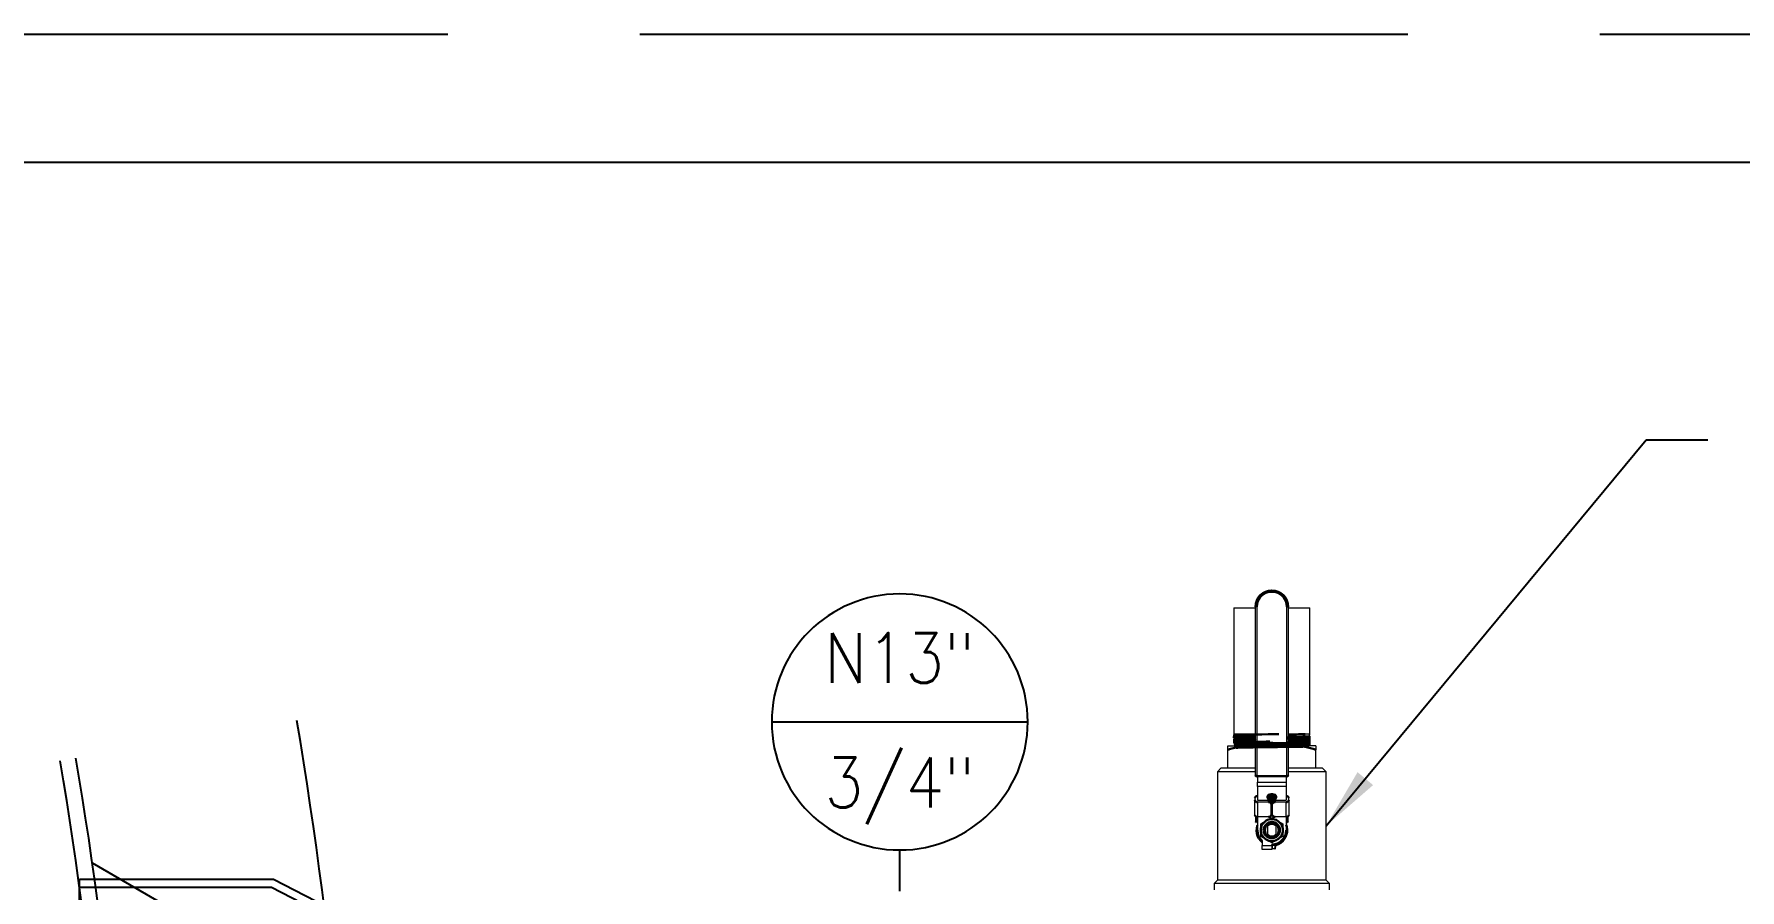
# Model space of a CAD drawing. Extents: x -36 to 1116, y 36 to 900.
# Drawn here: x 87.2 to 247.1, y 819.8 to 900 of the extents above; entities that cross this region are included whole.
import ezdxf
from ezdxf.enums import TextEntityAlignment as Align

# ---------------------------------------------------------------- set-up
doc = ezdxf.new("R2010")
doc.units = 0
doc.header["$LTSCALE"] = 12
doc.header["$MEASUREMENT"] = 0
doc.linetypes.add('AM_ISO02W050', pattern=[7.5, 6, -1.5])
doc.linetypes.add('CENTER', pattern=[2, 1.25, -0.25, 0.25, -0.25])
doc.layers.get('0').update_dxf_attribs({"linetype": 'CONTINUOUS'})
doc.layers.get('Defpoints').update_dxf_attribs({"linetype": 'CONTINUOUS'})
for name, color, linetype in [('10 PIPE', 7, 'CONTINUOUS'), ('4T-150-RFSO', 14, 'CONTINUOUS'), ('CENTER', 6, 'CENTER'), ('COVER', 3, 'CONTINUOUS'), ('DIM', 1, 'CONTINUOUS'), ('REPAD', 7, 'CONTINUOUS'), ('SHELL', 40, 'CONTINUOUS')]:
    doc.layers.add(name, color=color, linetype=linetype)
doc.layers.add('AM_0', color=7, linetype='CONTINUOUS', lineweight=30)
doc.styles.add('ROMANS', font='ROMANS.shx', dxfattribs={"width": 0.85, "height": 5.76})
doc.styles.get("Standard").update_dxf_attribs({"font": 'sanss___.ttf'})
doc.dimstyles.get("Standard").update_dxf_attribs({"dimtxt": 0.18, "dimasz": 0.18, "dimexe": 0.18, "dimexo": 0.0625, "dimgap": 0.09, "dimtad": 0, "dimtih": 1, "dimtoh": 1, "dimdec": 4, "dimzin": 0, "dimdsep": 46, "dimtxsty": 'Standard', "dimcen": 0.09, "dimadec": 0, "dimazin": 0, "dimtfac": 1, "dimtdec": 4, "dimtofl": 0, "dimtmove": 0, "dimatfit": 3, "dimfxl": 1, "dimtolj": 1, "dimtzin": 0, "dimarcsym": 0})

# ---------------------------------------------------------------- blocks, each defined once
blk = doc.blocks.new('04T')
at = {"layer": '4T-150-RFSO'}
for centre, radius in [((0, 0), 4.5), ((-1.435, 3.465), 0.375), ((1.435, 3.465), 0.375), ((0, 0), 3.094), ((0, 0), 2.285), ((-3.465, 1.435), 0.375), ((3.465, 1.435), 0.375), ((-3.465, -1.435), 0.375), ((3.465, -1.435), 0.375), ((-1.435, -3.465), 0.375), ((1.435, -3.465), 0.375)]:
    blk.add_circle(centre, radius, dxfattribs=at)
at = {"layer": 'SHELL'}
blk.add_circle((0, 0), 2.344, dxfattribs=at)
blk = doc.blocks.new('A$C1bc5b71c')
at = {"layer": '10 PIPE'}
for radius in [5.375, 5]:
    blk.add_circle((-24.032, 0), radius, dxfattribs=at)
at = {"layer": 'COVER'}
for p, q in [((-20.363, 4.428), (1.192, 16.873)), ((-4.468, 16.375), (-26.602, 5.003)), ((-4.407, 16.125), (-26.488, 4.781)), ((1.593, 16.375), (-4.468, 16.375)), ((1.593, 16.125), (-4.407, 16.125)), ((1.593, 16.375), (1.593, -16.375)), ((-18.363, 0.963), (0.592, 11.907)), ((-26.488, 4.781), (-26.602, 5.003)), ((-18.363, -0.963), (0.592, -11.907)), ((-26.488, -4.781), (-26.602, -5.003)), ((-4.407, -16.125), (-26.488, -4.781)), ((-20.363, -4.428), (1.192, -16.873)), ((-4.468, -16.375), (-26.602, -5.003)), ((1.593, -16.375), (-4.468, -16.375)), ((1.593, -16.125), (-4.407, -16.125))]:
    blk.add_line(p, q, dxfattribs=at)
at = {"layer": 'REPAD'}
for p, q in [((-21.345, 4.655), (-21.157, 4.98)), ((-21.345, -4.655), (-21.157, -4.98))]:
    blk.add_line(p, q, dxfattribs=at)
blk.add_arc((-24.032, 0), 5.75, 300, 60, dxfattribs=at)
at = {"layer": 'COVER'}
blk.add_blockref('04T', (-24.032, 0), dxfattribs=at)
blk = doc.blocks.new('Nozzle Callout')
blk.add_line((0.25, 0), (-0.25, 0))
blk.add_circle((0, 0), 0.25)
at = {"style": 'ROMANS', "width": 0.9}
for tag, p in [('NZ-ID', (0, 0.125)), ('NZ-SZ', (0, -0.125))]:
    blk.add_attdef(tag, text='', height=0.0975, dxfattribs=at).set_placement(p, align=Align.MIDDLE)

msp = doc.modelspace()

# ---------------------------------------------------------------- linework, layer by layer
msp.add_line((-24, 888), (1080, 888))
at = {"layer": 'AM_0', "lineweight": 18}
for p, q in [((199.68262, 846.20796), (199.68262, 834.38256)), ((199.68262, 846.20796), (201.71512, 846.20796)), ((201.83512, 846.32646), (201.71512, 846.32646)), ((201.71512, 830.51495), (201.71512, 846.32646)), ((201.83512, 846.32646), (201.83512, 830.51495)), ((204.65512, 846.32646), (204.77512, 846.32646)), ((204.65512, 830.51495), (204.65512, 846.32646)), ((204.77512, 846.32646), (204.77512, 830.51495)), ((204.77512, 846.20796), (206.80762, 846.20796)), ((206.80762, 834.38256), (206.80762, 846.20796)), ((199.12012, 832.92303), (199.12012, 833.29146)), ((199.12012, 833.29146), (201.18262, 833.29146)), ((199.68262, 834.38256), (199.69972, 834.31874)), ((201.71512, 834.38256), (199.68262, 834.38256)), ((199.70953, 834.32441), (199.68452, 834.30997)), ((199.6849, 834.30945), (199.68603, 834.27288)), ((199.68677, 834.27237), (199.7198, 834.25329)), ((199.68877, 834.27482), (199.69573, 834.27318)), ((199.76495, 834.09093), (199.69252, 834.0491)), ((199.69301, 834.04892), (199.69416, 834.01189)), ((199.70114, 833.78774), (199.70227, 833.75151)), ((199.70926, 833.52679), (199.7104, 833.49016)), ((199.71715, 834.25371), (199.76132, 834.08883)), ((199.7183, 833.49336), (199.72349, 833.49057)), ((199.79815, 833.9514), (199.82376, 833.8558)), ((199.87185, 833.65362), (199.87185, 833.62146)), ((199.87988, 833.39279), (199.87988, 833.36061)), ((200.33661, 833.67568), (200.50925, 833.67957)), ((201.18262, 833.29146), (201.71512, 833.29146)), ((201.71512, 834.05897), (201.31346, 834.05365)), ((201.71512, 834.31992), (201.64601, 834.31905)), ((206.35681, 834.38256), (204.77512, 834.38256)), ((205.25517, 834.36329), (204.77512, 834.35687)), ((204.91897, 834.09789), (204.77512, 834.09606)), ((204.99299, 833.31643), (204.77512, 833.3136)), ((204.77512, 833.29146), (205.30762, 833.29146)), ((207.37012, 833.29146), (205.30762, 833.29146)), ((206.15258, 834.37803), (206.34235, 834.38216)), ((206.34235, 834.38216), (206.35681, 834.38256)), ((206.80762, 834.38256), (206.35681, 834.38256)), ((206.61436, 833.4906), (206.61436, 833.52276)), ((206.63605, 833.74223), (206.6512, 833.79878)), ((206.6972, 833.97047), (206.73213, 834.10084)), ((206.72272, 834.09762), (206.79943, 834.14192)), ((206.80164, 834.17958), (206.75283, 834.20777)), ((206.75888, 834.20066), (206.80762, 834.38256)), ((206.77771, 833.88103), (206.76459, 833.87672)), ((206.77578, 833.36002), (206.77692, 833.39664)), ((206.7839, 833.62063), (206.78504, 833.65743)), ((206.79202, 833.88151), (206.79316, 833.91809)), ((206.79585, 834.14274), (206.79974, 834.14212)), ((206.80015, 834.14261), (206.80128, 834.17899)), ((207.37012, 833.29146), (207.37012, 832.92303)), ((199.12012, 831.18346), (199.12012, 832.92303)), ((207.37012, 831.18346), (207.37012, 832.92303)), ((198.48198, 831.18346), (198.15652, 830.858)), ((198.15652, 830.858), (198.15652, 820.69753)), ((201.71512, 830.858), (198.15652, 830.858)), ((199.12012, 831.18346), (198.48198, 831.18346)), ((201.71512, 831.18346), (199.12012, 831.18346)), ((201.83512, 830.51495), (201.71512, 830.51495)), ((201.83512, 830.51495), (204.65512, 830.51495)), ((201.83512, 830.39495), (201.83512, 830.51495)), ((204.65512, 830.39495), (201.83512, 830.39495)), ((201.89512, 830.39495), (201.89512, 829.89348)), ((201.89512, 829.89348), (204.59512, 829.89348)), ((201.89512, 829.46922), (201.89512, 829.89348)), ((204.59512, 830.39495), (204.59512, 829.89348)), ((204.59512, 829.89348), (204.59512, 829.46922)), ((204.77512, 830.51495), (204.65512, 830.51495)), ((204.65512, 830.39495), (204.65512, 830.51495)), ((207.37012, 831.18346), (204.77512, 831.18346)), ((208.33372, 830.858), (204.77512, 830.858)), ((208.00826, 831.18346), (207.37012, 831.18346)), ((208.33372, 830.858), (208.00826, 831.18346)), ((208.33372, 820.69753), (208.33372, 830.858)), ((201.65512, 828.40876), (201.65512, 828.18687)), ((201.65512, 826.79891), (201.65512, 828.18687)), ((204.59512, 829.46922), (201.89512, 829.46922)), ((201.89512, 829.46922), (201.89512, 828.18687)), ((201.89512, 828.18687), (202.94512, 828.18687)), ((203.62174, 828.57847), (202.8685, 828.57847)), ((202.94512, 828.01716), (202.94512, 828.18687)), ((203.54512, 828.18687), (203.54512, 828.01716)), ((203.54512, 828.18687), (204.59512, 828.18687)), ((204.59512, 829.46922), (204.59512, 828.18687)), ((204.83512, 828.18687), (204.83512, 828.40876)), ((204.83512, 828.18687), (204.83512, 826.79891)), ((201.74512, 826.16646), (201.74512, 826.66644)), ((201.77512, 826.65194), (201.77512, 826.16646)), ((202.94512, 828.01716), (201.89512, 828.01716)), ((201.89512, 828.01716), (201.89512, 826.62921)), ((201.89512, 826.62921), (201.89512, 825.38646)), ((202.94512, 826.62921), (201.89512, 826.62921)), ((202.72912, 826.2802), (203.24512, 826.57811)), ((203.35777, 826.69285), (203.13247, 826.69285)), ((203.18512, 828.01716), (203.18512, 827.84746)), ((203.18512, 826.79891), (203.18512, 827.84746)), ((203.18512, 826.79891), (203.30512, 826.79891)), ((203.24512, 826.57811), (203.76112, 826.2802)), ((203.30512, 827.84746), (203.30512, 828.01716)), ((203.30512, 826.79891), (203.30512, 827.84746)), ((204.59512, 828.01716), (203.54512, 828.01716)), ((204.59512, 826.62921), (203.54512, 826.62921)), ((204.59512, 826.62921), (204.59512, 828.01716)), ((204.59512, 826.62921), (204.59512, 825.38646)), ((204.71512, 826.16646), (204.71512, 826.65194)), ((204.74512, 826.66644), (204.74512, 826.16646)), ((201.74512, 826.16646), (201.77512, 826.16646)), ((201.77512, 826.16646), (201.77512, 826.13646)), ((201.77512, 826.16646), (201.89512, 826.16646)), ((201.89512, 826.13646), (201.77512, 826.13646)), ((202.21312, 825.98228), (202.72912, 826.2802)), ((202.21312, 825.38646), (202.21312, 825.98228)), ((202.21312, 824.79063), (202.21312, 825.38646)), ((202.87012, 825.92592), (202.87012, 825.83859)), ((202.87012, 824.93433), (202.87012, 825.83859)), ((203.62012, 825.83859), (203.62012, 825.92592)), ((203.62012, 825.83859), (203.62012, 824.93433)), ((203.76112, 826.2802), (204.27712, 825.98228)), ((204.27712, 825.98228), (204.27712, 825.38646)), ((204.27712, 825.38646), (204.27712, 824.79063)), ((204.59512, 826.16646), (204.71512, 826.16646)), ((204.71512, 826.13646), (204.59512, 826.13646)), ((204.74512, 826.16646), (204.71512, 826.16646)), ((204.71512, 826.13646), (204.71512, 826.16646)), ((202.72912, 824.49272), (202.21312, 824.79063)), ((202.34512, 824.38023), (202.34512, 823.94916)), ((202.34512, 823.94916), (203.24512, 823.94916)), ((202.34512, 823.57416), (202.34512, 823.94916)), ((203.24512, 823.57416), (202.34512, 823.57416)), ((203.24512, 824.19481), (202.72912, 824.49272)), ((202.87012, 824.93433), (202.87012, 824.84699)), ((203.76112, 824.49272), (203.24512, 824.19481)), ((203.24512, 823.94916), (203.24512, 824.03646)), ((203.24512, 823.94916), (203.24512, 823.57416)), ((203.24512, 823.67796), (203.27512, 823.67796)), ((203.27512, 824.00678), (203.27447, 824.03678)), ((203.27512, 824.00678), (203.27512, 823.67796)), ((203.27512, 823.64796), (203.27512, 823.67796)), ((203.27512, 823.67796), (203.51995, 823.67796)), ((203.51995, 823.64796), (203.27512, 823.64796)), ((203.51995, 823.67796), (203.58538, 824.04906)), ((203.51995, 823.67796), (203.54949, 823.67275)), ((203.51995, 823.64796), (203.51995, 823.67796)), ((203.61993, 824.07224), (203.54949, 823.67275)), ((203.58538, 824.04906), (203.57799, 824.07814)), ((203.62012, 824.84699), (203.62012, 824.93433)), ((204.27712, 824.79063), (203.76112, 824.49272)), ((198.15652, 820.69753), (197.83706, 820.37807)), ((197.83706, 820.37807), (197.83706, 819.78511)), ((208.65318, 820.37807), (197.83706, 820.37807)), ((208.33372, 820.69753), (198.15652, 820.69753)), ((208.65318, 820.37807), (208.33372, 820.69753)), ((208.65318, 819.78511), (208.65318, 820.37807))]:
    msp.add_line(p, q, dxfattribs=at)
at = {"layer": 'AM_0', "flags": 128}
for points in [[(199.95928, 834.28957), (199.76936, 834.28219), (199.68877, 834.27482)], [(199.69493, 834.01147), (199.77967, 833.96253), (199.8051, 833.94785)], [(199.69857, 834.04977), (199.71387, 834.31513), (199.83761, 834.32196), (200.06301, 834.32913), (200.37119, 834.33597), (200.771, 834.34312), (201.22893, 834.34999), (201.71512, 834.09558)], [(199.829, 833.86231), (199.78259, 833.83551), (199.70075, 833.78825)], [(199.75705, 833.75876), (199.70227, 833.75148), (199.70835, 833.75068)], [(199.70315, 833.75061), (199.78788, 833.70167), (199.87185, 833.65318)], [(199.71893, 833.52803), (199.70412, 833.78973), (199.78059, 833.79686), (199.95188, 833.80375), (200.22292, 833.81086), (200.571, 833.81777), (201.0061, 833.82485), (201.49176, 833.83179), (201.71512, 833.57374)], [(199.70722, 833.78887), (199.74273, 834.05584), (199.8947, 834.063), (200.13621, 834.06986), (200.47419, 834.07699), (200.88031, 834.08388), (201.36622, 834.09098), (201.71512, 833.83466)], [(199.83763, 834.02416), (199.71471, 834.01679), (199.70747, 834.01231)], [(199.87264, 833.62192), (199.79081, 833.57466), (199.70897, 833.5274)], [(199.71118, 833.48975), (199.79592, 833.44082), (199.87988, 833.39233)], [(199.88066, 833.36105), (199.79882, 833.31379), (199.71698, 833.26653)], [(200.02059, 833.50811), (199.81551, 833.50073), (199.7183, 833.49336)], [(200.19055, 833.77351), (199.92153, 833.76613), (199.75705, 833.75876)], [(199.80214, 833.95247), (199.79812, 833.95327), (199.85588, 833.96152), (200.00686, 833.96951), (200.25528, 833.97779), (200.58081, 833.98575), (200.99241, 833.99405), (201.45626, 834.00199), (201.71512, 834.00607)], [(201.71512, 833.89897), (201.57912, 833.89739), (201.09303, 833.8911), (200.68143, 833.88502), (200.33212, 833.87874), (200.07471, 833.87264), (199.90145, 833.86639), (199.827, 833.86027), (199.8308, 833.8592)], [(200.39778, 834.03891), (200.06773, 834.03154), (199.83763, 834.02416)], [(199.89071, 833.36105), (199.91878, 833.1049), (200.05095, 833.11227), (200.28385, 833.11964), (200.60967, 833.12701), (201.01863, 833.13439), (201.49749, 833.14176), (202.03151, 833.14913), (202.60368, 833.1565), (203.19615, 833.16387), (203.79023, 833.17125), (204.36721, 833.17862), (204.90907, 833.18599), (205.39854, 833.19336), (205.82053, 833.20074), (206.16138, 833.20811), (206.41079, 833.21548), (206.56043, 833.22285), (206.60609, 833.23023), (206.54579, 833.2376), (206.38195, 833.24497), (206.11918, 833.25234), (205.76622, 833.25971), (205.33372, 833.26709), (204.83565, 833.27446), (204.28737, 833.28183), (203.70631, 833.2892), (203.11064, 833.29658), (202.5191, 833.30395), (201.95037, 833.31132), (201.42218, 833.31869), (200.95139, 833.32606), (200.55249, 833.33344), (200.23843, 833.34081), (200.01864, 833.34818), (199.90055, 833.35555), (199.88736, 833.36293), (199.98004, 833.3703), (200.17514, 833.37767), (200.46707, 833.38504), (200.84618, 833.39241), (201.30097, 833.39979), (201.81682, 833.40716), (202.37777, 833.41453), (202.966, 833.4219), (203.56311, 833.42928), (204.15033, 833.43665), (204.70909, 833.44402), (205.222, 833.45139), (205.67265, 833.45877), (206.04722, 833.46614), (206.33349, 833.47351), (206.52292, 833.48088), (206.60903, 833.48825), (206.58964, 833.49563), (206.46479, 833.503), (206.23893, 833.51037), (205.91864, 833.51774), (205.51445, 833.52512), (205.03865, 833.53249), (204.50653, 833.53986), (203.93456, 833.54723), (203.34089, 833.5546), (202.74412, 833.56198), (202.16299, 833.56935), (201.61589, 833.57672), (201.11982, 833.58409), (200.6907, 833.59147), (200.34164, 833.59884), (200.08409, 833.60621), (199.92565, 833.61358), (199.87185, 833.62096), (199.92386, 833.62833), (200.08059, 833.6357), (200.33661, 833.64307), (200.68437, 833.65044), (201.1125, 833.65782), (201.60793, 833.66519), (201.71512, 833.40571)], [(199.89227, 833.39279), (199.91878, 833.13751), (200.05095, 833.14488), (200.28385, 833.15225), (200.60967, 833.15962), (201.01863, 833.16699), (201.49749, 833.17437), (201.71512, 833.43831)], [(200.63998, 834.30431), (200.25266, 834.29703), (199.95928, 834.28957)], [(200.72543, 833.52285), (200.32711, 833.51548), (200.02059, 833.50811)], [(201.00542, 833.78825), (200.55567, 833.78088), (200.19055, 833.77351)], [(200.34707, 833.29146), (200.61833, 833.55759), (201.04638, 833.56457), (201.55007, 833.57159), (201.71512, 833.31291)], [(201.31346, 834.05365), (200.81742, 834.04628), (200.39778, 834.03891)], [(201.64601, 834.31905), (201.10938, 834.31168), (200.63998, 834.30431)], [(201.71512, 833.53719), (201.20304, 833.53022), (200.72543, 833.52285)], [(201.71512, 833.79806), (201.52566, 833.79562), (201.00542, 833.78825)], [(201.71512, 833.26474), (201.71035, 833.26542), (201.18262, 833.29146)], [(201.71512, 834.35654), (201.7581, 834.35711), (202.31418, 834.364), (202.9131, 834.37111), (203.40052, 834.37683), (203.89436, 834.38256)], [(204.77512, 833.87184), (204.807, 834.13297), (205.31406, 834.13995), (205.77618, 834.14697), (206.15464, 834.15396), (206.46025, 834.16098), (206.6674, 834.16796), (206.782, 834.17499), (206.78102, 833.91847)], [(206.68617, 833.97342), (206.69037, 833.97111), (206.60478, 833.96497), (206.41988, 833.95876), (206.18781, 833.95333), (205.88551, 833.94791), (205.53255, 833.94249), (205.12113, 833.93702), (204.77512, 833.93284)], [(204.77512, 833.61103), (204.92904, 833.87383), (205.43601, 833.88085), (205.86759, 833.88784), (206.23612, 833.89486), (206.51071, 833.90184), (206.69921, 833.90887), (206.78582, 833.91583), (206.78002, 833.65758)], [(205.62666, 833.84723), (205.12507, 833.83986), (204.77512, 833.83526)], [(204.77512, 833.74782), (204.92986, 833.75027), (205.39506, 833.75822), (205.81219, 833.76651), (206.14668, 833.77449), (206.40766, 833.78275), (206.57345, 833.79075), (206.64849, 833.79899), (206.64315, 833.80094)], [(206.63159, 833.74343), (206.63561, 833.74275), (206.5768, 833.73669), (206.42022, 833.73038), (206.16998, 833.72413), (205.8219, 833.7176), (205.40722, 833.71135), (204.91307, 833.7048), (204.77512, 833.70317)], [(204.77512, 833.35018), (205.0625, 833.61474), (205.54007, 833.62171), (205.96535, 833.62875), (206.30269, 833.63571), (206.56174, 833.64276), (206.72078, 833.6497), (206.78436, 833.65678), (206.77501, 833.3967)], [(205.32145, 833.58183), (204.7828, 833.57446), (204.77512, 833.57436)], [(204.77512, 833.47758), (205.222, 833.484), (205.67265, 833.49137), (206.04722, 833.49875), (206.33349, 833.50612), (206.52292, 833.51349), (206.60903, 833.52086), (206.60523, 833.52231)], [(205.30762, 833.29146), (205.1609, 833.28945), (204.77512, 833.26169)], [(205.90485, 834.11263), (205.44649, 834.10526), (204.91897, 834.09789)], [(205.95039, 833.33117), (205.50723, 833.3238), (204.99299, 833.31643)], [(206.15258, 834.37803), (205.74312, 834.37066), (205.25517, 834.36329)], [(206.18817, 833.59657), (205.79487, 833.5892), (205.32145, 833.58183)], [(206.39191, 833.86197), (206.05341, 833.8546), (205.62666, 833.84723)], [(206.55902, 834.12738), (206.27963, 834.12), (205.90485, 834.11263)], [(206.57039, 833.34592), (206.30854, 833.33854), (205.95039, 833.33117)], [(206.68777, 833.61132), (206.48896, 833.60394), (206.18817, 833.59657)], [(206.76459, 833.87672), (206.63148, 833.86935), (206.39191, 833.86197)], [(206.79974, 834.14212), (206.73423, 834.13475), (206.55902, 834.12738)], [(206.76675, 833.35931), (206.72771, 833.35329), (206.57039, 833.34592)], [(206.60558, 833.26145), (206.69032, 833.31038), (206.77506, 833.35931)], [(206.61359, 833.52231), (206.69832, 833.57125), (206.78306, 833.62018)], [(206.7773, 833.39694), (206.69547, 833.4442), (206.61436, 833.49104)], [(206.78539, 833.6578), (206.70356, 833.70506), (206.6305, 833.74725)], [(206.64713, 833.79785), (206.70644, 833.8321), (206.79118, 833.88103)], [(206.77419, 833.62018), (206.77835, 833.61869), (206.68777, 833.61132)], [(206.79359, 833.91869), (206.71175, 833.96595), (206.68792, 833.97971)], [(203.24512, 828.18687), (203.38003, 828.20279), (203.50033, 828.24882), (203.59296, 828.31998), (203.64791, 828.40855), (203.6592, 828.50493), (203.62562, 828.59869), (203.55081, 828.67966), (203.44288, 828.73906), (203.31351, 828.77047), (203.17673, 828.77047), (203.04736, 828.73906), (202.93943, 828.67966), (202.86462, 828.59869), (202.83104, 828.50493), (202.84233, 828.40855), (202.89728, 828.31998), (202.98991, 828.24882), (203.11021, 828.20279), (203.24512, 828.18687)], [(202.34512, 824.26631), (202.17677, 824.40408), (202.03163, 824.60029), (201.91792, 824.82487), (201.84504, 825.05915), (201.81092, 825.31022), (201.86337, 825.78716), (201.89512, 825.85662)], [(204.59512, 825.87727), (204.65179, 825.68269), (204.68019, 825.44296), (204.66897, 825.19459), (204.53568, 824.74157), (204.26495, 824.35146), (204.08329, 824.19279), (203.87087, 824.06334), (203.60362, 823.97971)]]:
    msp.add_lwpolyline(points, dxfattribs=at)
at = {"layer": 'AM_0'}
msp.add_circle((203.24512, 825.38646), 0.76414, dxfattribs=at)
for centre, radius, start, end in [((203.24512, 846.32646), 1.53, 360, 180), ((203.24512, 846.32646), 1.41, 360, 180), ((201.23388, 827.04729), 6.24438, 90.4703091, 109.7858489), ((201.42888, 798.95439), 35.40636, 89.5367981, 92.7784644), ((201.68517, 798.77622), 35.53347, 89.951703, 93.1639966), ((201.5594, 794.27548), 39.85408, 89.7761304, 92.5791946), ((203.96238, 683.88968), 149.82969, 90.8593966, 91.320615), ((202.90562, -177.35304), 1011.03545, 90.06746632, 90.13580381), ((213.28615, -13.2495), 846.99517, 90.69191227, 90.7827578), ((202.73505, 985.35686), 151.01779, 270.7740218, 271.3687328), ((204.7435, 871.04093), 36.99072, 270.0489812, 273.0622942), ((205.21216, 826.79982), 6.49234, 70.5863426, 89.1574994), ((205.15336, 884.07847), 49.71048, 271.1517708, 271.3872192), ((201.83512, 830.51495), 0.12, 180, 270), ((204.65512, 830.51495), 0.12, 270, 360), ((201.86512, 828.36633), 0.21424, 81.950533, 168.5782463), ((201.86512, 828.2293), 0.21424, 191.4217537, 278.049467), ((203.21447, 828.84045), 0.43278, 215.0973771, 274.0610196), ((202.97512, 827.97474), 0.21424, 11.4217537, 98.049467), ((203.27577, 828.84045), 0.43278, 265.9389804, 324.9026229), ((203.51512, 827.97474), 0.21424, 81.950533, 168.5782463), ((204.62512, 828.36633), 0.21424, 11.4217537, 98.049467), ((204.62512, 828.2293), 0.21424, 261.950533, 348.5782463), ((201.86512, 826.84134), 0.21424, 191.4217537, 278.049467), ((202.97512, 827.80503), 0.21424, 11.4217537, 98.049467), ((202.97512, 826.84134), 0.21424, 261.950533, 348.5782463), ((203.51512, 827.80503), 0.21424, 81.950533, 168.5782463), ((203.51512, 826.84134), 0.21424, 191.4217537, 278.049467), ((204.62512, 826.84134), 0.21424, 261.950533, 348.5782463), ((201.77512, 826.16646), 0.03, 180, 270), ((203.24512, 825.38646), 1.35, 180, 228.1896851), ((203.24512, 825.38646), 1.032, 120, 180), ((203.24512, 825.38646), 1.032, 180, 240), ((203.24512, 825.38646), 0.657, 124.8043742, 235.1956258), ((203.24512, 825.38646), 1.032, 60, 120), ((203.24512, 825.38646), 0.657, 55.1956258, 124.8043742), ((203.24512, 825.38646), 0.58741, 50.3276003, 129.6723997), ((203.24512, 825.38646), 1.35, 270, 0), ((203.24512, 825.38646), 0.657, 304.8043742, 55.1956258), ((203.24512, 825.38646), 1.032, 0, 60), ((203.24512, 825.38646), 1.032, 300, 0), ((204.71512, 826.16646), 0.03, 270, 0), ((203.24512, 825.38646), 1.032, 240, 300), ((203.24512, 825.38646), 0.58741, 230.3276003, 309.6723997), ((203.24512, 825.38646), 0.657, 235.1956258, 304.8043742), ((203.26012, 824.35163), 0.34517, 267.5093023, 272.4906977), ((203.27512, 823.67796), 0.03, 180, 270), ((203.24512, 825.38646), 1.38, 271.2456586, 284.2744859), ((203.51995, 823.67796), 0.03, 270, 350), ((203.22411, 824.62503), 0.67989, 302.0974557, 305.6037269), ((203.64948, 824.06703), 0.03, 107.0383466, 170)]:
    msp.add_arc(centre, radius, start, end, dxfattribs=at)
at = {"layer": 'CENTER'}
msp.add_line((168.37012, 771.65871), (168.37012, 823.52395), dxfattribs=at)
at = {"layer": 'Defpoints', "linetype": 'AM_ISO02W050'}
msp.add_line((-36, 900), (1116, 900), dxfattribs=at)
at = {"layer": 'SHELL'}
for points in [[(89.73145, 711.74198, 0.084375269), (89.67955, 831.88081)], [(91.21035, 711.49128, 0.084375269), (91.15824, 832.13278)]]:
    msp.add_lwpolyline(points, format="xyb", dxfattribs=at)
msp.add_arc((-263.72609, 771.65871), 381, 350.3789053, 9.6705987, dxfattribs=at)

# ---------------------------------------------------------------- block references
at = {"layer": 'COVER', "xscale": 3, "yscale": 3, "zscale": 3, "rotation": 180}
msp.add_blockref('A$C1bc5b71c', (96.27391, 771.65871), dxfattribs=at)
at = {"layer": 'DIM'}
ref = msp.add_blockref('Nozzle Callout', (168.37012, 835.52395), dxfattribs=dict(at, xscale=-48, yscale=48, zscale=48))
ref.add_attrib('NZ-ID', 'N13"', dxfattribs={"layer": '0', "height": 4.68, "style": 'ROMANS', "width": 0.9}).set_placement((168.37012, 841.52395), align=Align.MIDDLE)
ref.add_attrib('NZ-SZ', '3/4"', dxfattribs={"layer": '0', "height": 4.68, "style": 'ROMANS', "width": 0.9}).set_placement((168.37012, 829.52395), align=Align.MIDDLE)

# ---------------------------------------------------------------- leaders
at = {"layer": 'DIM', "annotation_type": 0, "has_hookline": 1, "hookline_direction": 0, "text_width": 46.62857}
msp.add_leader([(208.33372, 825.77776), (238.33881, 861.98425), (244.09881, 861.98425)], dimstyle='Standard', override={"dimscale": 48, "dimtxt": 5.76, "dimasz": 0.12, "dimexe": 0.0625, "dimexo": 0.125, "dimgap": 0.1, "dimlfac": 0.333333, "dimzin": 3, "dimlunit": 4, "dimpost": '\\X', "dimtxsty": 'ROMANS', "dimcen": 0}, dxfattribs=at)

doc.saveas('drawing.dxf')
